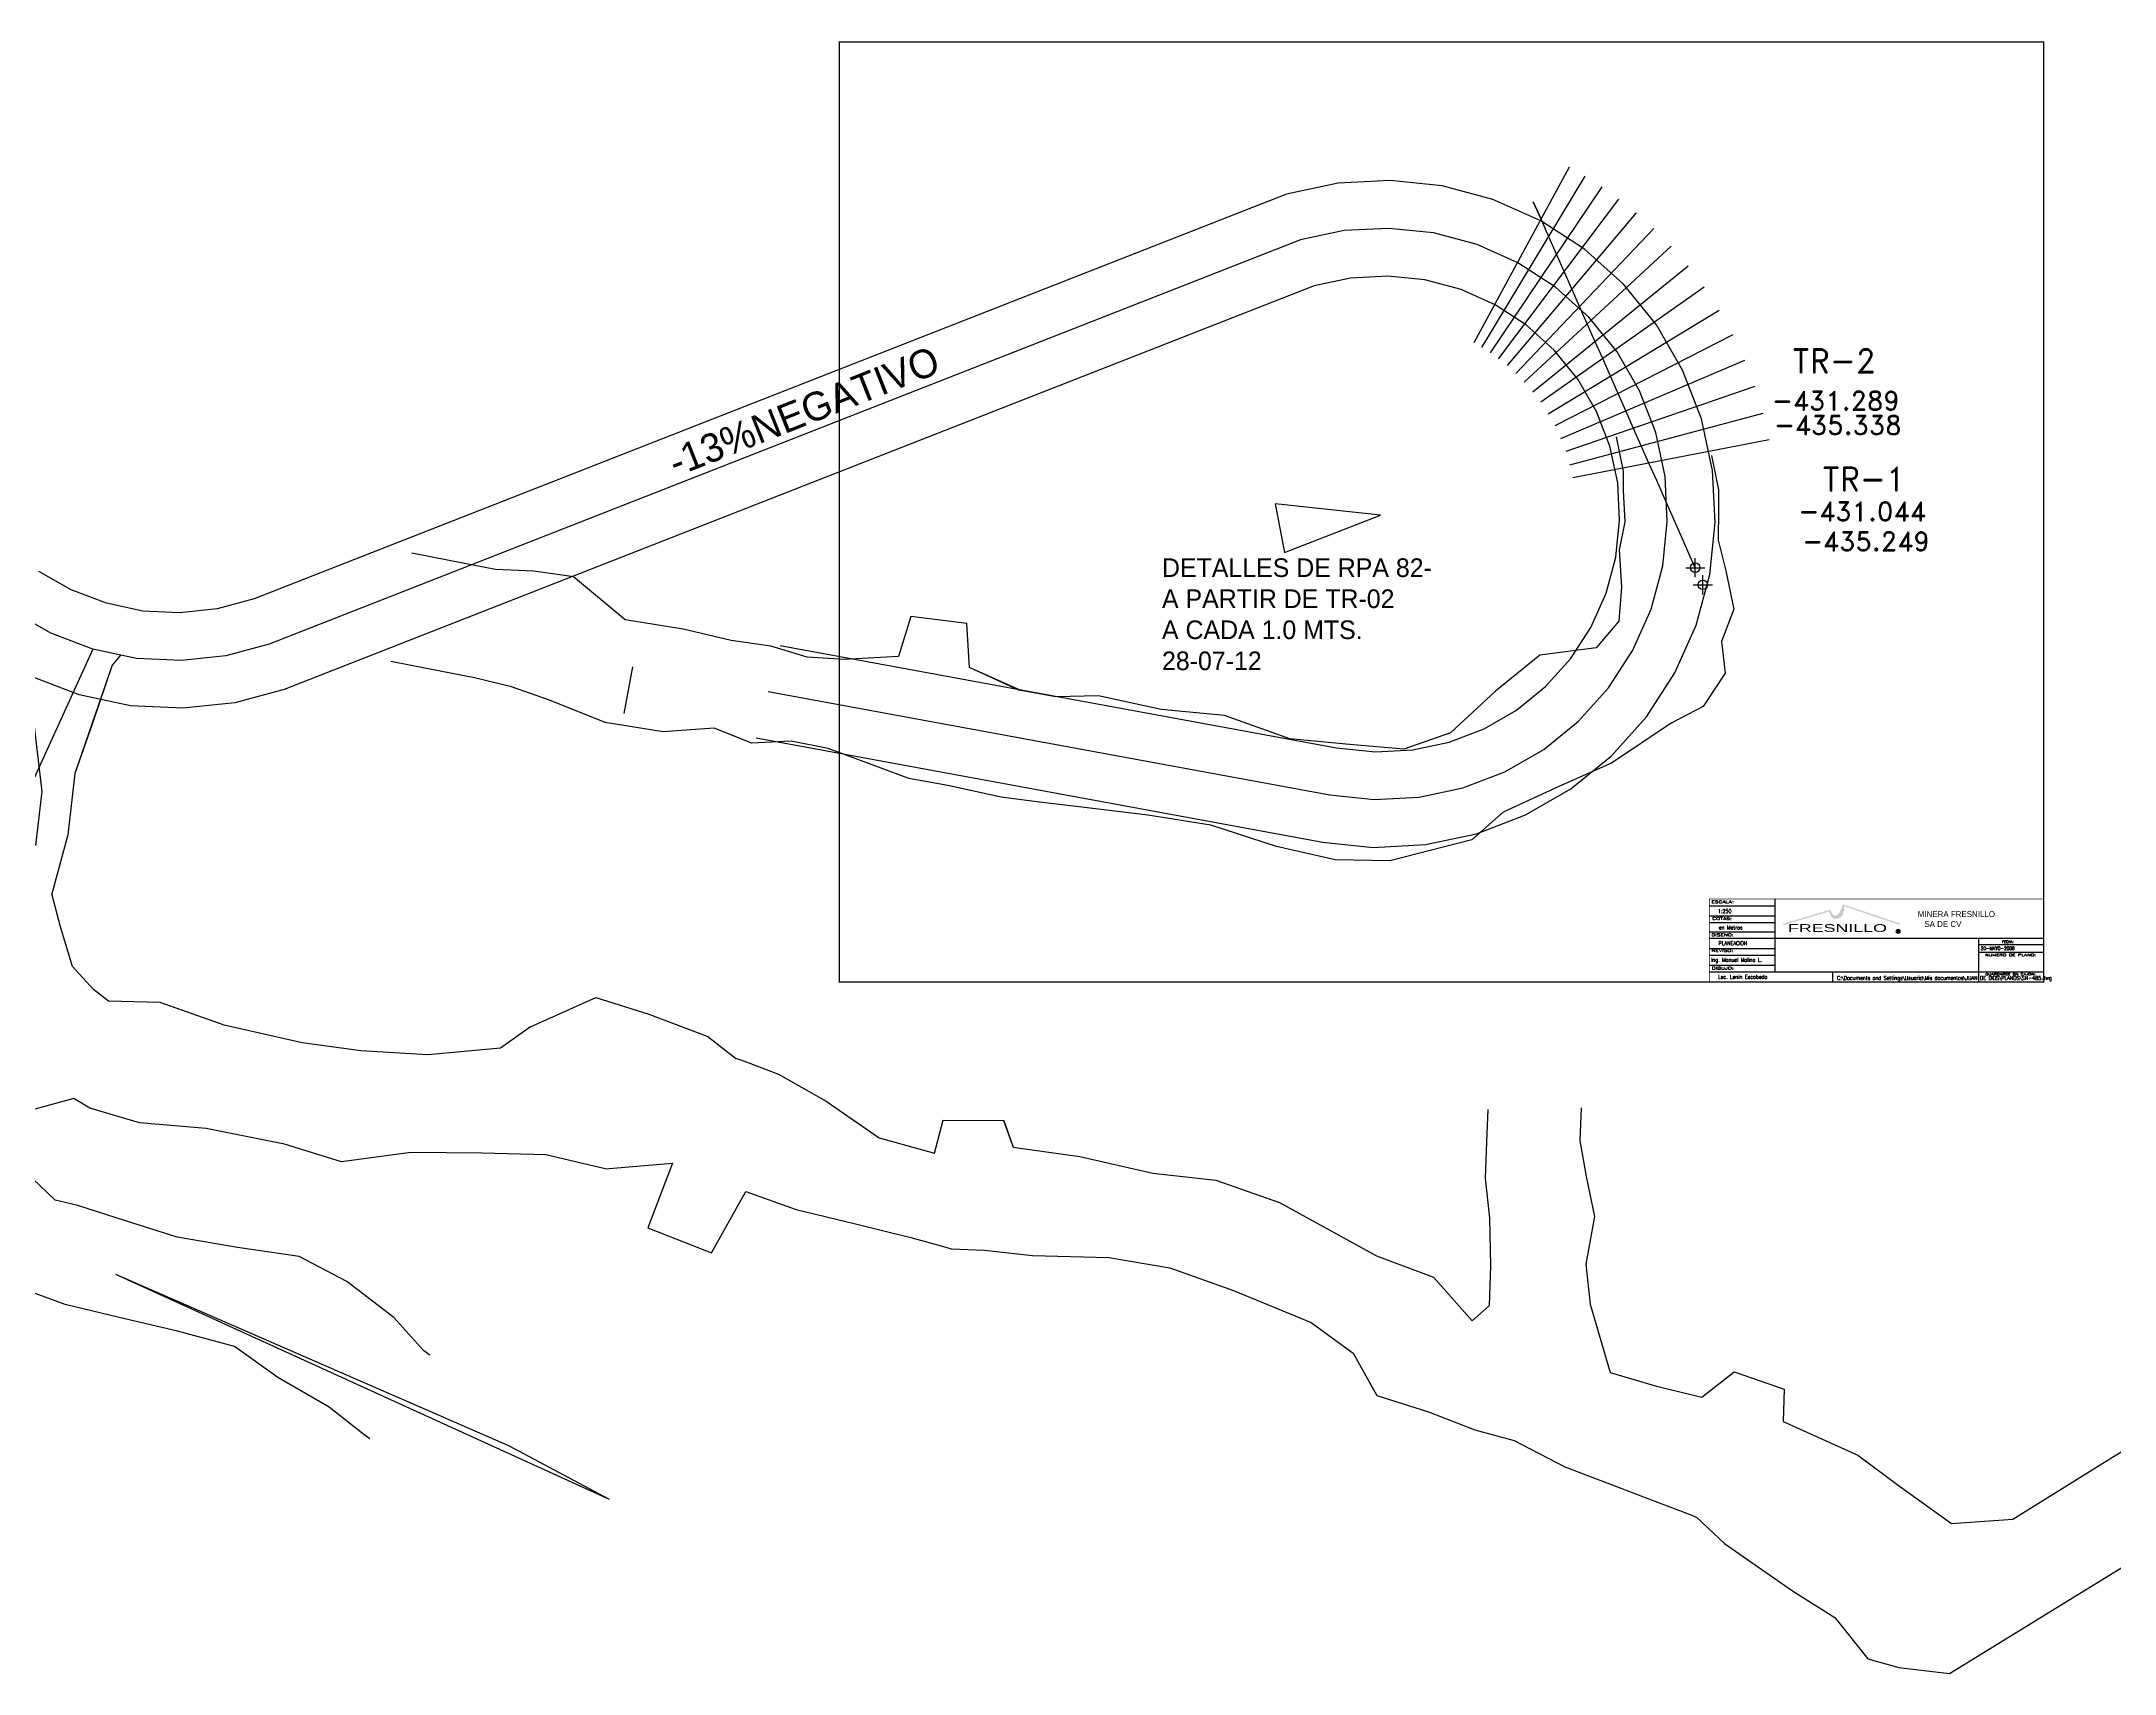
# Model space of a CAD drawing. Extents: x 3 to 13121, y 0 to 10397.
# Drawn here: x 10385.8 to 10494.7, y 9951.3 to 10037 of the extents above; entities that cross this region are included whole.
import ezdxf
from ezdxf.enums import TextEntityAlignment as Align

# ---------------------------------------------------------------- set-up
doc = ezdxf.new("R2010")
doc.units = 0
doc.header["$MEASUREMENT"] = 0
doc.header["$PDMODE"] = 34
doc.header["$PDSIZE"] = 0.5
for name, color, linetype in [('abajo', 7, 'Continuous'), ('arriba', 7, 'Continuous'), ('F-485-7495-EW-SCR', 4, 'Continuous'), ('Layer 1', 7, 'Continuous'), ('MARGEN', 7, 'Continuous'), ('MTEXT', 7, 'Continuous'), ('PE', 1, 'Continuous'), ('R-420-8477-SE-PROY', 7, 'Continuous'), ('R-420-8477-SE-SCR', 170, 'Continuous'), ('TXT_M', 7, 'Continuous')]:
    doc.layers.add(name, color=color, linetype=linetype)
doc.styles.add('CBF', font='')
doc.styles.add('ROMAND', font='romand', dxfattribs={"width": 0.7})
doc.styles.add('ROMANS', font='romans.shx', dxfattribs={"width": 1.65})
doc.styles.get('CBF').set_extended_font_data('Institucional')

# ---------------------------------------------------------------- blocks, each defined once
blk = doc.blocks.new('mar1a')
at = {"layer": 'PE', "linetype": 'Continuous', "lineweight": 0}
h = blk.add_hatch(color=1, dxfattribs=at)
edge = h.paths.add_edge_path()
edge.add_spline(control_points=[(0.7947, 0.0605), (0.7947, 0.0605), (0.8305, 0.0744), (0.8305, 0.0744), (0.8305, 0.0744), (0.8312, 0.0747), (0.8317, 0.0745), (0.8319, 0.0736), (0.8319, 0.0736), (0.8324, 0.0724), (0.8329, 0.0713), (0.8334, 0.0701), (0.8334, 0.0701), (0.8347, 0.0677), (0.8372, 0.0686), (0.8385, 0.0716), (0.8385, 0.0716), (0.8388, 0.0722), (0.8394, 0.0725), (0.8401, 0.0725), (0.8401, 0.0725), (0.8393, 0.0726), (0.8389, 0.0732), (0.8396, 0.0744), (0.8396, 0.0744), (0.8412, 0.0761), (0.8404, 0.0779), (0.8413, 0.0797), (0.8413, 0.0797), (0.8413, 0.0797), (0.8413, 0.0797), (0.8413, 0.0797), (0.8413, 0.0797), (0.8414, 0.0801), (0.8418, 0.0803), (0.8422, 0.0801), (0.8422, 0.0801), (0.8422, 0.0801), (0.8865, 0.0606), (0.8865, 0.0606), (0.8865, 0.0606), (0.8869, 0.0604), (0.8871, 0.06), (0.8869, 0.0597), (0.8869, 0.0597), (0.8869, 0.0597), (0.8869, 0.0597), (0.8869, 0.0597), (0.8869, 0.0597), (0.8868, 0.0593), (0.8863, 0.0592), (0.886, 0.0593), (0.886, 0.0593), (0.886, 0.0593), (0.8426, 0.0784), (0.8426, 0.0784), (0.8426, 0.0784), (0.8426, 0.0784), (0.8424, 0.0785), (0.8424, 0.0785), (0.8424, 0.0785), (0.842, 0.0768), (0.8435, 0.0754), (0.8423, 0.0735), (0.8423, 0.0735), (0.842, 0.0729), (0.8411, 0.0725), (0.8403, 0.0725), (0.8403, 0.0725), (0.8414, 0.0723), (0.8424, 0.0714), (0.8418, 0.0701), (0.8418, 0.0701), (0.8392, 0.0643), (0.8332, 0.0637), (0.832, 0.0686), (0.832, 0.0686), (0.8316, 0.0699), (0.831, 0.0715), (0.8305, 0.0729), (0.8305, 0.0729), (0.8305, 0.0729), (0.7953, 0.0592), (0.7953, 0.0592), (0.7953, 0.0592), (0.7949, 0.0591), (0.7945, 0.0592), (0.7943, 0.0596), (0.7943, 0.0596), (0.7943, 0.0596), (0.7943, 0.0596), (0.7943, 0.0596), (0.7943, 0.0596), (0.7942, 0.06), (0.7944, 0.0604), (0.7947, 0.0605)], knot_values=[0, 0, 0, 0, 0.041667, 0.041667, 0.041667, 0.041667, 0.083333, 0.083333, 0.083333, 0.083333, 0.125, 0.125, 0.125, 0.125, 0.166667, 0.166667, 0.166667, 0.166667, 0.208333, 0.208333, 0.208333, 0.208333, 0.25, 0.25, 0.25, 0.25, 0.291667, 0.291667, 0.291667, 0.291667, 0.333333, 0.333333, 0.333333, 0.333333, 0.375, 0.375, 0.375, 0.375, 0.416667, 0.416667, 0.416667, 0.416667, 0.458333, 0.458333, 0.458333, 0.458333, 0.5, 0.5, 0.5, 0.5, 0.541667, 0.541667, 0.541667, 0.541667, 0.583333, 0.583333, 0.583333, 0.583333, 0.625, 0.625, 0.625, 0.625, 0.666667, 0.666667, 0.666667, 0.666667, 0.708333, 0.708333, 0.708333, 0.708333, 0.75, 0.75, 0.75, 0.75, 0.791667, 0.791667, 0.791667, 0.791667, 0.833333, 0.833333, 0.833333, 0.833333, 0.875, 0.875, 0.875, 0.875, 0.916667, 0.916667, 0.916667, 0.916667, 0.958333, 0.958333, 0.958333, 0.958333, 1, 1, 1, 1], degree=3, periodic=0)
at = {"layer": 'Layer 1'}
for points, knots in [([(0.8852, 0.0542), (0.8862, 0.0542), (0.887, 0.0534), (0.887, 0.0524), (0.887, 0.0524), (0.887, 0.0514), (0.8862, 0.0506), (0.8852, 0.0506), (0.8852, 0.0506), (0.8842, 0.0506), (0.8834, 0.0514), (0.8834, 0.0524), (0.8834, 0.0524), (0.8834, 0.0534), (0.8842, 0.0542), (0.8852, 0.0542)], [0, 0, 0, 0, 0.25, 0.25, 0.25, 0.25, 0.5, 0.5, 0.5, 0.5, 0.75, 0.75, 0.75, 0.75, 1, 1, 1, 1]), ([(0.8852, 0.0539), (0.886, 0.0539), (0.8867, 0.0532), (0.8867, 0.0524), (0.8867, 0.0524), (0.8867, 0.0516), (0.886, 0.0509), (0.8852, 0.0509), (0.8852, 0.0509), (0.8844, 0.0509), (0.8837, 0.0516), (0.8837, 0.0524), (0.8837, 0.0524), (0.8837, 0.0532), (0.8844, 0.0539), (0.8852, 0.0539)], [0, 0, 0, 0, 0.25, 0.25, 0.25, 0.25, 0.5, 0.5, 0.5, 0.5, 0.75, 0.75, 0.75, 0.75, 1, 1, 1, 1]), ([(0.8857, 0.0524), (0.8858, 0.0524), (0.8859, 0.0525), (0.886, 0.0525), (0.886, 0.0525), (0.8861, 0.0526), (0.8861, 0.0528), (0.8861, 0.0529), (0.8861, 0.0529), (0.8861, 0.053), (0.8861, 0.0531), (0.886, 0.0532), (0.886, 0.0532), (0.886, 0.0533), (0.8859, 0.0534), (0.8858, 0.0534), (0.8858, 0.0534), (0.8857, 0.0534), (0.8856, 0.0534), (0.8854, 0.0534), (0.8854, 0.0534), (0.8854, 0.0534), (0.8845, 0.0534), (0.8845, 0.0534), (0.8845, 0.0534), (0.8845, 0.0534), (0.8845, 0.0514), (0.8845, 0.0514), (0.8845, 0.0514), (0.8845, 0.0514), (0.8848, 0.0514), (0.8848, 0.0514), (0.8848, 0.0514), (0.8848, 0.0514), (0.8848, 0.0523), (0.8848, 0.0523), (0.8848, 0.0523), (0.8848, 0.0523), (0.8854, 0.0523), (0.8854, 0.0523), (0.8854, 0.0523), (0.8854, 0.0523), (0.8859, 0.0514), (0.8859, 0.0514), (0.8859, 0.0514), (0.8859, 0.0514), (0.8863, 0.0514), (0.8863, 0.0514), (0.8863, 0.0514), (0.8863, 0.0514), (0.8857, 0.0524), (0.8857, 0.0524)], [0, 0, 0, 0, 0.076923, 0.076923, 0.076923, 0.076923, 0.153846, 0.153846, 0.153846, 0.153846, 0.230769, 0.230769, 0.230769, 0.230769, 0.307692, 0.307692, 0.307692, 0.307692, 0.384615, 0.384615, 0.384615, 0.384615, 0.461538, 0.461538, 0.461538, 0.461538, 0.538462, 0.538462, 0.538462, 0.538462, 0.615385, 0.615385, 0.615385, 0.615385, 0.692308, 0.692308, 0.692308, 0.692308, 0.769231, 0.769231, 0.769231, 0.769231, 0.846154, 0.846154, 0.846154, 0.846154, 0.923077, 0.923077, 0.923077, 0.923077, 1, 1, 1, 1]), ([(0.8848, 0.0526), (0.8848, 0.0526), (0.8853, 0.0526), (0.8853, 0.0526), (0.8853, 0.0526), (0.8855, 0.0526), (0.8856, 0.0526), (0.8856, 0.0526), (0.8856, 0.0526), (0.8857, 0.0526), (0.8858, 0.0527), (0.8858, 0.0527), (0.8858, 0.0527), (0.8858, 0.0528), (0.8858, 0.0528), (0.8858, 0.0529), (0.8858, 0.0529), (0.8858, 0.053), (0.8858, 0.0531), (0.8857, 0.0531), (0.8857, 0.0531), (0.8857, 0.0532), (0.8856, 0.0532), (0.8854, 0.0532), (0.8854, 0.0532), (0.8854, 0.0532), (0.8848, 0.0532), (0.8848, 0.0532), (0.8848, 0.0532), (0.8848, 0.0532), (0.8848, 0.0526), (0.8848, 0.0526)], [0, 0, 0, 0, 0.125, 0.125, 0.125, 0.125, 0.25, 0.25, 0.25, 0.25, 0.375, 0.375, 0.375, 0.375, 0.5, 0.5, 0.5, 0.5, 0.625, 0.625, 0.625, 0.625, 0.75, 0.75, 0.75, 0.75, 0.875, 0.875, 0.875, 0.875, 1, 1, 1, 1])]:
    blk.add_open_spline(points, degree=3, knots=knots, dxfattribs=at)
at = {"layer": 'MARGEN', "const_width": 0.001}
blk.add_lwpolyline([(0.0493, 0.9722), (1, 0.9722), (1, 0), (0.0493, 0)], close=True, dxfattribs=at)
at = {"layer": 'MARGEN'}
for points in [[(0.7362, 0.0789), (0.7877, 0.0789)], [(0.7362, 0.0685), (0.7877, 0.0685)], [(0.7362, 0.0615), (0.7877, 0.0615)], [(0.7362, 0.0518), (0.7877, 0.0518)], [(0.7362, 0.0452), (0.7877, 0.0452)], [(0.7362, 0.0348), (0.7877, 0.0348)], [(0.9485, 0.0389), (0.9994, 0.0389)], [(0.7362, 0.0278), (0.7877, 0.0278)], [(0.7362, 0.0174), (0.7877, 0.0174)], [(0.9485, 0.031), (0.9994, 0.031)], [(0.7362, 0.0104), (0.9485, 0.0104)], [(0.9485, 0.0104), (0.9994, 0.0104)]]:
    blk.add_lwpolyline(points, dxfattribs=at)
at = {"layer": 'TXT_M'}
for points, const_width in [([(1, 0.0859), (0.7362, 0.0859), (0.7362, 0)], 0.0005), ([(1, 0.0452), (0.7877, 0.0452)], 0.001)]:
    blk.add_lwpolyline(points, dxfattribs=dict(at, const_width=const_width))
for points in [[(0.7877, 0.0859), (0.7877, 0.0104)], [(0.9485, 0.0452), (0.9485, 0)], [(0.8333, 0.0104), (0.8333, 0)]]:
    blk.add_lwpolyline(points, dxfattribs=at)
at = {"layer": 'MARGEN', "style": 'ROMAND', "width": 0.7, "flags": 4}
for tag, height, p in [('TITULO', 0.0065, (0.8674, 0.0328)), ('TITULO', 0.0065, (0.8674, 0.0239)), ('TITULO', 0.0065, (0.8674, 0.015)), ('NUMERO', 0.0112, (0.9743, 0.0127)), ('CAJON', 0.00446, (0.9752, 0.0016))]:
    blk.add_attdef(tag, text='', height=height, dxfattribs=at).set_placement(p, align=Align.CENTER)
at = {"layer": 'MTEXT', "style": 'ROMAND', "width": 0.7, "flags": 4}
for tag, p, height in [('ESCALA', (0.7428, 0.0712), 0.004), ('DISENO', (0.7434, 0.0381), 0.004), ('FECHA', (0.9504, 0.0331), 0.0035), ('REVISO', (0.7375, 0.021), 0.004), ('ARCHIVO', (0.8369, 0.0022), 0.004)]:
    blk.add_attdef(tag, p, '', height=height, dxfattribs=at)
at = {"layer": 'MTEXT', "style": 'ROMAND', "width": 0.7}
for tag, p in [('COTAS', (0.7436, 0.0544)), ('NOMBRE', (0.7431, 0.0033))]:
    blk.add_attdef(tag, p, '', height=0.004, dxfattribs=at)
at = {"layer": 'TXT_M'}
for s, height, style, width, p in [('ESCALA:', 0.0028, 'ROMANS', 1.2, (0.7377, 0.0814)), ('COTAS:', 0.0028, 'ROMANS', 1.2, (0.7384, 0.0642)), ('DISENO:', 0.0028, 'ROMANS', 1.2, (0.7377, 0.0474)), ('FRESNILLO ', 0.00805, 'CBF', 1.305595, (0.7982, 0.0518)), ('REVISO:', 0.0028, 'ROMANS', 1.2, (0.7379, 0.0312)), ('DIBUJO:', 0.0028, 'ROMANS', 1.2, (0.7381, 0.0129))]:
    blk.add_text(s, height=height, dxfattribs=dict(at, style=style, width=width)).set_placement(p)
for s, height, style, width, p in [('FECHA:', 0.0028, 'ROMAND', 0.7, (0.9718, 0.0403)), ('NUMERO DE PLANO:', 0.0025, 'ROMANS', 1.2, (0.9738, 0.0268)), ('GUARDARSE EN CAJON:', 0.002125, 'ROMANS', 1.2, (0.9739, 0.0071))]:
    blk.add_text(s, height=height, dxfattribs=dict(at, style=style, width=width)).set_placement(p, align=Align.CENTER)
at = {"layer": 'TXT_M', "insert": (0.9006, 0.0733), "char_height": 0.00615, "width": 0.121713, "attachment_point": 1, "style": 'CBF'}
blk.add_mtext('MINERA FRESNILLO\\P   SA DE CV', dxfattribs=at)
blk = doc.blocks.new('F2')
blk.add_point((0, 0))
at = {"style": 'ROMAND'}
for tag, height, p in [('NOMBRE', 1.25, (0.2, 6.62)), ('CIELO', 1, (0.14, 4.62)), ('PISO', 1, (0.14, 3.25))]:
    blk.add_attdef(tag, text='', height=height, dxfattribs=at).set_placement(p, align=Align.CENTER)
at = {"style": 'ROMANS', "flags": 1}
for tag, p in [('MINA', (-0.07, -3.26)), ('LOCALIZACION', (-0.07, -4.93)), ('ESTRUCTURA', (-0.07, -6.62)), ('NIVEL', (-0.07, -8.29)), ('OBRA', (-0.07, -10.12)), ('FECHA', (-0.07, -11.79)), ('ATRAS', (-0.07, -13.48)), ('TOPOGRAFO', (2.67, -15.3))]:
    blk.add_attdef(tag, text='', height=1.25, dxfattribs=at).set_placement(p, align=Align.CENTER)

msp = doc.modelspace()

# ---------------------------------------------------------------- linework, layer by layer
at = {"color": 5, "linetype": 'Continuous'}
for points, elevation in [([(10466.0428, 10030.38142), (10461.0364, 10021.15427)], -431.2894), ([(10461.45038, 10020.91707), (10466.87926, 10029.90214)], -431.2894), ([(10467.74812, 10029.34729), (10461.88038, 10020.64247)], -431.2894), ([(10462.32334, 10020.32653), (10468.64313, 10028.70892)], -431.2894), ([(10469.55569, 10027.9798), (10462.77498, 10019.96568)], -431.2894), ([(10472.65312, 10009.35534), (10471.43875, 10012.09857), (10471.03395, 10013.01298), (10470.62916, 10013.92739), (10470.22437, 10014.8418), (10469.81958, 10015.75621), (10469.41479, 10016.67062), (10469.01, 10017.58503), (10468.60521, 10018.49944), (10468.20042, 10019.41384), (10467.79563, 10020.32825), (10467.39083, 10021.24266), (10466.98604, 10022.15707), (10466.58125, 10023.07148), (10466.17646, 10023.98589), (10465.77167, 10024.9003), (10465.36688, 10025.81471), (10464.96209, 10026.72912), (10464.5573, 10027.64353), (10464.15251, 10028.55794), (10464.5573, 10027.64353), (10464.15251, 10028.55794), (10464.5573, 10027.64353), (10464.15251, 10028.55794), (10464.5573, 10027.64353), (10464.15251, 10028.55794), (10464.5573, 10027.64353), (10464.15251, 10028.55794), (10464.5573, 10027.64353), (10464.15251, 10028.55794), (10464.5573, 10027.64353), (10464.15251, 10028.55794), (10464.5573, 10027.64353)], -431.2894), ([(10463.22978, 10019.55707), (10470.47466, 10027.15418)], -431.2894), ([(10471.38639, 10026.22861), (10463.68101, 10019.09899)], -431.2894), ([(10464.12085, 10018.59134), (10472.27511, 10025.20286)], -431.2894), ([(10473.12368, 10024.08069), (10464.54081, 10018.03596)], -431.2894), ([(10464.93225, 10017.43694), (10473.9146, 10022.87033)], -431.2894), ([(10474.63139, 10021.58463), (10465.287, 10016.80063)], -431.2894), ([(10465.59812, 10016.13541), (10475.26003, 10020.2405)], -431.2894), ([(10475.79013, 10018.85794), (10465.86047, 10015.45116)], -431.2894), ([(10466.07116, 10014.75858), (10476.21584, 10017.45854)], -431.2894), ([(10476.53605, 10016.06386), (10466.22964, 10014.06834)], -431.2894), ([(10416.86401, 10004.16018), (10416.41174, 10001.70143)], -428.06744), ([(10389.72601, 9972.26483), (10410.3533, 9963.27791)], -421.14707)]:
    msp.add_lwpolyline(points, dxfattribs=dict(at, elevation=elevation))
at = {"color": 2, "linetype": 'Continuous'}
msp.add_lwpolyline([(10456.13087, 10012.11302), (10450.60423, 10012.71396), (10451.08569, 10010.14973)], close=True, dxfattribs=at)
at = {"color": 2, "linetype": 'Continuous', "elevation": -421.14707}
for points in [[(10389.72601, 9972.26483), (10415.64994, 9960.45912)], [(10410.3533, 9963.27791), (10415.64994, 9960.45912)]]:
    msp.add_lwpolyline(points, dxfattribs=at)
at = {"layer": 'abajo', "color": 5, "linetype": 'Continuous'}
msp.add_polyline3d([(10440.5963, 9996.77539, -431.29842), (10438.09354, 9997.07178, -430.85809), (10436.22734, 9997.30914, -430.47356), (10436.13006, 9997.32681, -430.45858), (10433.42408, 9997.92, -430.13928), (10431.67304, 9998.23809, -429.66973), (10431.3812, 9998.29111, -429.6248), (10429.78105, 9998.88669, -429.37023)], dxfattribs=at)
at = {"layer": 'arriba', "color": 5, "linetype": 'Continuous'}
msp.add_polyline3d([(10440.5963, 9996.77539, -426.29842), (10438.09354, 9997.07178, -426.15809), (10436.22734, 9997.30914, -426.07356), (10436.22734, 9997.30914, -426.07356), (10433.42408, 9997.92, -425.53928), (10431.67304, 9998.23809, -425.36973), (10431.3812, 9998.29111, -425.3248), (10429.78105, 9998.88669, -425.17023)], dxfattribs=at)
at = {"layer": 'F-485-7495-EW-SCR', "color": 4, "linetype": 'Continuous'}
for points, elevation in [([(10389.9949, 10004.77004), (10389.56129, 10004.231), (10388.52484, 10001.19693), (10387.59382, 9998.5487), (10387.23261, 9995.33011), (10386.38909, 9992.24331), (10386.38909, 9992.24331)], -425.44911), ([(10389.9949, 10004.77004), (10389.56129, 10004.231), (10387.59382, 9998.5487), (10387.23261, 9995.33011), (10386.38909, 9992.24331), (10386.38909, 9992.24331)], -421.64911), ([(10489.32515, 9959.41463), (10497.79752, 9964.67686)], -419.61928), ([(10489.32515, 9959.41463), (10497.79752, 9964.67686)], -424.11928), ([(10486.00624, 9951.30752), (10500.67314, 9960.34433)], -424.11928), ([(10486.00635, 9951.30749), (10500.67314, 9960.34433)], -419.61928)]:
    msp.add_lwpolyline(points, dxfattribs=dict(at, elevation=elevation))
for points in [[(10388.56806, 9987.21916, -421.36874), (10388.56806, 9987.21916, -421.36874), (10388.56806, 9987.21916, -421.36874), (10387.4829, 9988.41599, -421.27362), (10386.83611, 9990.51162, -421.1785), (10386.38909, 9992.24331, -421.64911), (10386.38909, 9992.24331, -421.64911)], [(10388.56806, 9987.21916, -425.26874), (10388.56806, 9987.21916, -425.26874), (10388.56806, 9987.21916, -425.26874), (10387.4829, 9988.41599, -425.27362), (10386.83611, 9990.51162, -425.2785), (10386.38909, 9992.24331, -425.44911), (10386.38909, 9992.24331, -425.44911)], [(10411.51445, 9985.2507, -419.8401), (10411.51445, 9985.2507, -419.8401), (10409.93821, 9984.13283, -420.55863), (10406.12162, 9983.7813, -420.75167), (10402.60483, 9983.98665, -420.54509), (10399.53351, 9984.41906, -420.93926), (10395.42983, 9985.33544, -420.63136), (10392.08432, 9986.52601, -421.42477), (10389.35571, 9986.59435, -421.01969), (10388.56806, 9987.21916, -421.36874)], [(10411.51445, 9985.2507, -424.9401), (10411.51445, 9985.2507, -424.9401), (10409.93821, 9984.13283, -424.75863), (10406.12162, 9983.7813, -424.55167), (10402.60483, 9983.98665, -424.74509), (10399.53351, 9984.41906, -424.73926), (10395.42983, 9985.33544, -425.13136), (10392.08432, 9986.52601, -425.22477), (10389.35571, 9986.59435, -425.31969), (10388.56806, 9987.21916, -425.26874)], [(10411.51445, 9985.2507, -419.8401), (10414.95129, 9986.78629, -419.84741), (10417.71855, 9985.91322, -420.05472), (10420.81762, 9984.74033, -420.26304), (10422.26802, 9983.61058, -420.16733), (10422.55706, 9983.53023, -420.16808), (10424.52676, 9982.77508, -420.57338), (10427.03696, 9981.35072, -420.88044), (10429.82542, 9979.43383, -420.9885), (10432.7158, 9978.63032, -420.89607), (10433.17703, 9980.35297, -420.30086), (10436.35159, 9980.33987, -420.30161), (10436.84827, 9978.93461, -420.6059), (10436.84827, 9978.93461, -420.6059)], [(10411.51445, 9985.2507, -424.9401), (10414.95129, 9986.78629, -424.84741), (10417.71855, 9985.91322, -424.85472), (10420.81762, 9984.74033, -424.96304), (10422.26802, 9983.61058, -424.96733), (10422.55706, 9983.53023, -424.96808), (10424.52676, 9982.77508, -424.97338), (10427.03696, 9981.35072, -425.08044), (10429.82542, 9979.43383, -425.1885), (10432.7158, 9978.63032, -425.19607), (10433.17671, 9980.353, -425.00086), (10436.35233, 9980.34026, -425.00161), (10436.84827, 9978.93461, -425.0059), (10436.84827, 9978.93461, -425.0059)], [(10388.37947, 9980.97857, -425.31969), (10387.55125, 9981.48453, -425.26353), (10385.49947, 9980.9276, -425.26874), (10384.63349, 9982.57383, -425.27362), (10383.32914, 9983.32126, -425.2785), (10383.06395, 9983.48339, -425.29424)], [(10388.37947, 9980.97857, -421.01969), (10387.55125, 9981.48453, -421.36353), (10385.49947, 9980.9276, -421.36874), (10384.63349, 9982.57383, -421.27362), (10383.32914, 9983.32126, -421.1785), (10383.06395, 9983.48339, -420.98795)], [(10415.43443, 9977.79789, -421.07086), (10412.31597, 9978.543, -420.86484), (10408.9791, 9978.61557, -420.55863), (10405.23102, 9978.65813, -420.75167), (10401.59434, 9978.17383, -420.54509), (10398.60866, 9979.09885, -420.93926), (10394.48785, 9979.9167, -420.63136), (10390.98819, 9980.22058, -421.42477), (10388.37947, 9980.97857, -421.01969), (10388.37947, 9980.97857, -421.01969)], [(10415.43443, 9977.79789, -425.17086), (10412.31597, 9978.543, -424.86484), (10408.9791, 9978.61557, -424.75863), (10405.23102, 9978.65813, -424.55167), (10401.59434, 9978.17383, -424.74509), (10398.60866, 9979.09885, -424.73926), (10394.48785, 9979.9167, -425.13136), (10390.98819, 9980.22058, -425.22477), (10388.37947, 9980.97857, -425.31969), (10388.37947, 9980.97857, -425.31969)], [(10461.76374, 9980.9114, -422.94393), (10461.69273, 9979.20994, -422.74678), (10461.62513, 9977.30852, -422.94997), (10461.8609, 9975.21223, -423.15349), (10461.90351, 9972.7126, -423.35768), (10461.83932, 9970.6112, -423.2612)], [(10461.76374, 9980.9114, -426.84393), (10461.69273, 9979.20994, -426.84678), (10461.62513, 9977.30852, -427.54997), (10461.8609, 9975.21223, -427.55349), (10461.90351, 9972.7126, -427.65768), (10461.83932, 9970.6112, -427.6612)], [(10466.66303, 9980.99492, -422.94393), (10466.59202, 9979.29346, -422.74678), (10466.92436, 9977.39886, -422.94997), (10467.3601, 9975.30598, -423.15349), (10466.90278, 9972.79783, -423.35768), (10467.13855, 9970.70154, -423.2612), (10468.18865, 9967.11798, -420.1928)], [(10466.66303, 9980.99492, -426.84393), (10466.59202, 9979.29346, -426.84678), (10466.92436, 9977.39886, -427.54997), (10467.3601, 9975.30598, -427.55349), (10466.90278, 9972.79783, -427.65768), (10467.13855, 9970.70154, -427.6612), (10468.18865, 9967.11798, -424.4928)], [(10386.56284, 9976.16331, -421.0802), (10385.39813, 9977.27733, -420.94949), (10384.25149, 9977.95894, -421.12473), (10383.43479, 9979.70875, -421.19045), (10382.47375, 9980.5405, -421.0154)], [(10386.56284, 9976.16331, -425.1802), (10385.39813, 9977.27733, -425.24949), (10384.25149, 9977.95894, -425.22473), (10383.43479, 9979.70875, -425.19045), (10382.47375, 9980.5405, -425.2154)], [(10436.84827, 9978.93461, -420.6059), (10436.84827, 9978.93461, -420.6059), (10440.35758, 9978.45534, -423.02736), (10444.18829, 9977.58056, -423.04688), (10447.49139, 9977.20739, -422.86282), (10450.82456, 9976.02856, -423.1808), (10455.92446, 9973.22549, -420.6589), (10455.92446, 9973.22549, -420.6589)], [(10436.84827, 9978.93461, -425.0059), (10436.84827, 9978.93461, -425.0059), (10440.35758, 9978.45534, -427.32736), (10444.18829, 9977.58056, -427.34688), (10447.49139, 9977.20739, -427.36282), (10450.82456, 9976.02856, -427.2808), (10455.92446, 9973.22549, -424.0589), (10455.92446, 9973.22549, -424.0589)], [(10415.43443, 9977.79789, -421.07086), (10418.96955, 9978.09242, -420.26304), (10417.67402, 9974.6999, -420.16733), (10421.00882, 9973.39804, -420.16808), (10422.8126, 9976.60891, -420.57338), (10425.45673, 9975.66628, -420.88044), (10428.56659, 9974.90555, -420.9885), (10431.48376, 9974.19839, -420.89607), (10433.31433, 9973.6895, -420.30086), (10433.60337, 9973.60915, -420.30161), (10435.34839, 9973.53921, -420.6059), (10437.86418, 9973.25501, -421.0122)], [(10415.43443, 9977.79789, -425.17086), (10418.96955, 9978.09242, -424.96304), (10417.67402, 9974.6999, -424.96733), (10421.00882, 9973.39804, -424.96808), (10422.8126, 9976.60891, -424.97338), (10425.45673, 9975.66628, -425.08044), (10428.56659, 9974.90555, -425.1885), (10431.48376, 9974.19839, -425.19607), (10433.31433, 9973.6895, -425.00086), (10433.60337, 9973.60915, -425.00161), (10435.34839, 9973.53921, -425.0059), (10437.86418, 9973.25501, -425.2122)], [(10406.23503, 9968.01177, -420.98241), (10405.91019, 9968.24518, -420.98428), (10404.33414, 9969.9933, -420.99502), (10401.87501, 9971.8834, -421.00949), (10399.36774, 9973.19239, -421.02256), (10396.1374, 9973.66641, -420.7361), (10392.96541, 9974.22165, -420.74964), (10390.2476, 9975.06624, -420.66225), (10387.75055, 9975.87534, -420.67392), (10386.56284, 9976.16331, -421.0802), (10386.56284, 9976.16331, -421.0802)], [(10406.23503, 9968.01177, -424.88241), (10405.91019, 9968.24518, -424.88428), (10404.33414, 9969.9933, -424.79502), (10401.87501, 9971.8834, -424.90949), (10399.36774, 9973.19239, -425.02256), (10396.1374, 9973.66641, -425.1361), (10392.96541, 9974.22165, -425.04964), (10390.2476, 9975.06624, -425.06225), (10387.75055, 9975.87534, -425.07392), (10386.56284, 9976.16331, -425.1802), (10386.56284, 9976.16331, -425.1802)], [(10437.86418, 9973.25501, -421.0122), (10437.86418, 9973.25501, -421.0122), (10437.86418, 9973.25501, -421.0122), (10441.87125, 9973.14984, -423.04688), (10445.08167, 9972.59944, -422.86282), (10448.41484, 9971.4206, -423.1808), (10452.49919, 9969.73609, -423.30341), (10454.70639, 9968.13045, -422.91729)], [(10437.86418, 9973.25501, -425.2122), (10437.86418, 9973.25501, -425.2122), (10437.86418, 9973.25501, -425.2122), (10441.87125, 9973.14984, -427.34688), (10445.08167, 9972.59944, -427.36282), (10448.41484, 9971.4206, -427.2808), (10452.49919, 9969.73609, -427.30341), (10454.70639, 9968.13045, -427.31729)], [(10455.92446, 9973.22549, -420.6589), (10458.92107, 9972.12016, -420.48998), (10460.94413, 9969.81824, -420.51754), (10461.83932, 9970.6112, -423.2612)], [(10455.92446, 9973.22549, -424.0589), (10458.92107, 9972.12016, -424.48998), (10460.94413, 9969.81824, -424.41754), (10461.83932, 9970.6112, -427.6612)], [(10403.08404, 9963.62643, -420.98241), (10402.7592, 9963.85983, -420.98428), (10400.94974, 9965.28312, -420.99502), (10398.2572, 9966.84837, -421.00949), (10395.98334, 9968.4822, -421.02256), (10392.98641, 9969.28107, -420.7361), (10389.93112, 9969.99873, -420.74964), (10387.0966, 9970.6809, -420.66225), (10384.65791, 9971.5712, -420.67392), (10383.31417, 9972.76682, -421.0802), (10383.31417, 9972.76682, -421.0802)], [(10403.08404, 9963.62643, -424.88241), (10402.7592, 9963.85983, -424.88428), (10400.94974, 9965.28312, -424.79502), (10398.2572, 9966.84837, -424.90949), (10395.98334, 9968.4822, -425.02256), (10392.98641, 9969.28107, -425.1361), (10389.93112, 9969.99873, -425.04964), (10387.0966, 9970.6809, -425.06225), (10384.65791, 9971.5712, -425.07392), (10383.31417, 9972.76682, -425.1802), (10383.31417, 9972.76682, -425.1802)], [(10454.70639, 9968.13045, -422.91729), (10455.93569, 9965.89942, -420.48998), (10458.65102, 9965.03999, -420.51754), (10461.08149, 9964.09543, -420.04296), (10463.14773, 9963.54751, -420.46348), (10465.809, 9962.15942, -420.1928), (10468.14931, 9961.25813, -420.61724), (10470.39948, 9960.4001, -420.74069), (10472.46934, 9959.6286, -420.56219), (10472.73979, 9959.4988, -420.56513), (10474.19307, 9958.13585, -419.5837), (10477.76671, 9955.6444, -419.22572), (10479.98084, 9954.24906, -419.45113), (10481.71543, 9952.08559, -419.07557)], [(10454.70639, 9968.13045, -427.31729), (10455.93569, 9965.89942, -424.48998), (10458.65102, 9965.03999, -424.41754), (10461.08149, 9964.09543, -424.54296), (10463.14773, 9963.54751, -424.46348), (10465.809, 9962.15942, -424.4928), (10468.14931, 9961.25813, -424.51724), (10470.39948, 9960.4001, -424.64069), (10472.46934, 9959.6286, -424.56219), (10472.73979, 9959.4988, -424.56513), (10474.19307, 9958.13585, -424.4837), (10477.76671, 9955.6444, -424.52572), (10479.98084, 9954.24906, -424.65113), (10481.71543, 9952.08559, -424.47557)], [(10468.18865, 9967.11798, -420.1928), (10470.61549, 9966.397, -420.61724), (10472.99545, 9965.80943, -420.74069), (10474.7005, 9967.14041, -420.56219), (10477.31994, 9966.22953, -420.56513), (10477.26497, 9964.53689, -419.5837), (10481.18474, 9962.76669, -419.22572), (10483.31235, 9961.19104, -419.45113), (10486.10962, 9959.17569, -419.93363)], [(10468.18865, 9967.11798, -424.4928), (10470.61549, 9966.397, -424.51724), (10472.99545, 9965.80943, -424.64069), (10474.7005, 9967.14041, -424.56219), (10477.31994, 9966.22953, -424.56513), (10477.26497, 9964.53689, -424.4837), (10481.18474, 9962.76669, -424.52572), (10483.31235, 9961.19104, -424.65113), (10486.10962, 9959.17569, -424.33363)], [(10486.10962, 9959.17569, -419.93363), (10489.32515, 9959.41463, -419.81473)], [(10486.10962, 9959.17569, -424.33363), (10489.32515, 9959.41463, -424.07673)], [(10481.71543, 9952.08559, -419.07557), (10483.33241, 9951.62243, -419.93363), (10486.00635, 9951.30749, -419.61928)], [(10481.71543, 9952.08559, -424.47557), (10483.34781, 9951.62243, -424.33363), (10486.00624, 9951.30752, -424.11928)]]:
    msp.add_polyline3d(points, dxfattribs=at)
at = {"layer": 'R-420-8477-SE-PROY', "color": 3, "linetype": 'Continuous'}
for points in [[(10423.3671, 10000.42207), (10453.11141, 9994.95091), (10455.74355, 9994.67532), (10458.48659, 9994.82006), (10461.17127, 9995.39201), (10463.73772, 9996.37776), (10466.11767, 9997.7509), (10468.25569, 9999.48001), (10470.09074, 10001.52545), (10471.58241, 10003.83288), (10472.70142, 10006.33899), (10473.41471, 10008.99337), (10473.69478, 10011.72405), (10473.5549, 10014.46336), (10472.98192, 10017.16452), (10471.99066, 10019.7185), (10470.62553, 10022.09871), (10468.88336, 10024.23842), (10466.84317, 10026.06876), (10464.54623, 10027.56119), (10462.03621, 10028.68195), (10459.37171, 10029.39482), (10456.64241, 10029.67475), (10453.90198, 10029.53481), (10451.20676, 10028.96061), (10397.01699, 10007.71828), (10395.07002, 10007.19508), (10393.11522, 10006.98624), (10391.16104, 10007.07771), (10389.25059, 10007.48472), (10387.41181, 10008.1868), (10385.70484, 10009.16102)], [(10424.6197, 10005.27554), (10453.82508, 9999.90352), (10455.87294, 9999.6891), (10457.8299, 9999.79237), (10459.74522, 10000.20041), (10461.57877, 10000.90466), (10463.27882, 10001.88553), (10464.8008, 10003.11642), (10466.10575, 10004.57098), (10467.17408, 10006.22355), (10467.97507, 10008.01744), (10468.48178, 10009.90306), (10468.68171, 10011.85238), (10468.58159, 10013.81306), (10468.17456, 10015.7319), (10467.46583, 10017.55793), (10466.49095, 10019.25771), (10465.25312, 10020.778), (10463.79331, 10022.08766), (10462.15026, 10023.15523), (10460.36028, 10023.95448), (10458.46477, 10024.46161), (10456.51408, 10024.66168), (10454.5545, 10024.56162), (10452.64973, 10024.15581), (10398.58301, 10002.96172), (10395.98998, 10002.26492), (10393.26478, 10001.97376), (10390.51896, 10002.10229), (10387.82941, 10002.67528), (10385.26819, 10003.6532)], [(10385.26189, 10002.64512), (10385.85699, 9997.60625), (10385.53048, 9994.77887)]]:
    msp.add_lwpolyline(points, dxfattribs=at)
at = {"layer": 'R-420-8477-SE-PROY', "color": 1, "linetype": 'Continuous'}
for points, elevation in [([(10423.9934, 10002.8488), (10453.46824, 9997.42721), (10455.80824, 9997.18221), (10458.15824, 9997.30621), (10460.45824, 9997.79621), (10462.65824, 9998.64121), (10464.69824, 9999.81821), (10466.52824, 10001.29821), (10468.09824, 10003.04821), (10469.37824, 10005.02821), (10470.33824, 10007.17821), (10470.94824, 10009.44821), (10471.18824, 10011.78821), (10471.06824, 10014.13821), (10470.57824, 10016.44821), (10469.72824, 10018.63821), (10468.55824, 10020.67821), (10467.06824, 10022.50821), (10465.31824, 10024.07821), (10463.34824, 10025.35821), (10461.19824, 10026.31821), (10458.91824, 10026.92821), (10456.57824, 10027.16821), (10454.22824, 10027.04821), (10451.92824, 10026.55821), (10397.8, 10005.34), (10395.53, 10004.73), (10393.19, 10004.48), (10390.84, 10004.59), (10388.54, 10005.08), (10386.34, 10005.92), (10384.29, 10007.09)], -428.06744), ([(10388.54, 10005.08), (10381.86719, 9990.46519)], -403.5838)]:
    msp.add_lwpolyline(points, dxfattribs=dict(at, elevation=elevation))
at = {"layer": 'R-420-8477-SE-SCR', "color": 5, "linetype": 'Continuous'}
for points in [[(10468.50912, 10016.2244, -435.79332), (10468.86827, 10014.4257, -435.66797), (10468.87177, 10013.40858, -435.79423), (10468.95586, 10011.76571, -435.57625), (10468.66676, 10010.29799, -435.56565), (10468.79114, 10008.34226, -435.52555), (10468.64045, 10006.54235, -435.29283), (10467.44904, 10005.15072, -435.17485)], [(10468.50912, 10016.2244, -431.79332), (10468.86827, 10014.4257, -431.66797), (10468.87177, 10013.40858, -431.39423), (10468.95586, 10011.76571, -431.57625), (10468.66676, 10010.29799, -431.26565), (10468.79114, 10008.34226, -431.02555), (10468.64045, 10006.54235, -430.89283), (10467.44904, 10005.15072, -430.77485)], [(10473.51297, 10015.23878, -431.79332), (10473.87213, 10013.44008, -431.66797), (10473.87562, 10012.42296, -431.39423), (10473.8616, 10010.79942, -431.57625), (10474.2593, 10009.19642, -431.26565), (10474.67803, 10007.18271, -431.02555), (10474.03676, 10005.47942, -430.89283), (10474.21896, 10003.81723, -430.77485)], [(10473.51297, 10015.23878, -435.79332), (10473.87213, 10013.44008, -435.66797), (10473.87562, 10012.42296, -435.79423), (10473.8616, 10010.79942, -435.57625), (10474.2593, 10009.19642, -435.56565), (10474.67803, 10007.18271, -435.52555), (10474.03676, 10005.47942, -435.29283), (10474.21896, 10003.81723, -435.17485)], [(10430.83556, 10004.69169, -425.17023), (10427.98971, 10004.53211, -424.9066), (10426.04625, 10004.66533, -424.73597), (10424.12811, 10005.24122, -424.36534), (10422.05503, 10005.54158, -424.38617), (10419.53098, 10006.13316, -424.06435), (10416.47978, 10006.6233, -423.59987), (10413.77143, 10008.88048, -423.0354), (10411.69834, 10009.18084, -422.75623), (10409.68497, 10009.26589, -421.4856), (10407.23969, 10009.74033, -421.27231), (10405.28346, 10010.11988, -421.10168)], [(10430.83556, 10004.69169, -429.37023), (10427.97624, 10004.53211, -428.8066), (10426.04625, 10004.66533, -428.63597), (10424.12811, 10005.24122, -428.46534), (10422.05503, 10005.54158, -428.48617), (10419.53098, 10006.13316, -428.16435), (10416.47978, 10006.6233, -427.89987), (10413.77143, 10008.88048, -427.6354), (10411.69834, 10009.18084, -427.25623), (10409.68497, 10009.26589, -426.9856), (10407.23969, 10009.74033, -426.77231), (10405.28346, 10010.11988, -426.60168)], [(10441.32535, 10002.63018, -426.29842), (10439.09443, 10002.5816, -426.15809), (10437.2461, 10002.91736, -426.07356), (10437.2461, 10002.91736, -426.07356), (10434.55008, 10004.11856, -425.53928), (10434.41136, 10006.42101, -425.36973), (10431.47148, 10006.8016, -425.3248), (10430.83556, 10004.69169, -425.17023)], [(10441.32535, 10002.63018, -431.29842), (10439.09443, 10002.5816, -430.85809), (10437.2461, 10002.91736, -430.47356), (10437.14882, 10002.93503, -430.45858), (10434.55008, 10004.11856, -430.13928), (10434.41127, 10006.42098, -429.66973), (10431.47151, 10006.80153, -429.6248), (10430.83556, 10004.69169, -429.37023)], [(10467.44904, 10005.15072, -430.77485), (10464.49028, 10004.76426, -430.84508), (10462.17729, 10002.86689, -430.37086), (10459.80972, 10000.69311, -429.87169), (10457.35924, 9999.82744, -429.51783)], [(10467.44904, 10005.15072, -435.17485), (10464.49028, 10004.76426, -434.44508), (10462.17729, 10002.86689, -434.27086), (10459.80972, 10000.69311, -433.87169), (10457.35924, 9999.82744, -433.61783)], [(10429.78105, 9998.88669, -425.17023), (10427.14536, 9999.86816, -424.9066), (10425.18913, 10000.24771, -424.73597), (10423.13767, 10000.13641, -424.36534), (10421.15982, 10000.92762, -424.38617), (10418.48339, 10000.73385, -424.06435), (10415.43219, 10001.22399, -423.59987), (10412.51432, 10002.40131, -423.0354), (10410.51743, 10003.09435, -422.75623), (10408.58025, 10003.57207, -421.4856), (10406.13496, 10004.04651, -421.27231), (10404.17873, 10004.42606, -421.10168)], [(10429.78105, 9998.88669, -429.37023), (10427.14536, 9999.86816, -428.8066), (10425.18913, 10000.24771, -428.63597), (10423.13767, 10000.13641, -428.46534), (10421.15982, 10000.92762, -428.48617), (10418.48339, 10000.73385, -428.16435), (10415.43219, 10001.22399, -427.89987), (10412.51432, 10002.40131, -427.6354), (10410.51743, 10003.09435, -427.25623), (10408.58025, 10003.57207, -426.9856), (10406.13496, 10004.04651, -426.77231), (10404.17873, 10004.42606, -426.60168)], [(10474.21896, 10003.81723, -430.77485), (10474.21896, 10003.81723, -430.77485), (10473.07493, 10002.06458, -431.5561), (10471.39417, 10001.18772, -431.61909), (10468.25405, 9999.10087, -430.84508), (10465.49826, 9997.86978, -430.37086), (10462.5772, 9996.52885, -429.87169), (10460.92529, 9995.07082, -429.99726)], [(10474.21896, 10003.81723, -435.17485), (10474.21896, 10003.81723, -435.17485), (10473.07493, 10002.06458, -435.0561), (10471.39417, 10001.18772, -434.81909), (10468.25405, 9999.10087, -434.44508), (10465.49826, 9997.86978, -434.27086), (10462.5772, 9996.52885, -433.87169), (10460.92529, 9995.07082, -433.59726)], [(10457.35924, 9999.82744, -429.51783), (10457.35924, 9999.82744, -429.51783), (10454.51143, 10000.08128, -429.2223), (10451.3703, 10000.37164, -428.4755), (10447.94928, 10001.60381, -427.16036), (10444.6126, 10001.91853, -426.77939), (10441.32535, 10002.63018, -426.29842)], [(10457.35924, 9999.82744, -433.61783), (10457.35924, 9999.82744, -433.61783), (10454.51143, 10000.08128, -433.6223), (10451.3703, 10000.37164, -433.0755), (10447.94928, 10001.60381, -432.66036), (10444.6126, 10001.91853, -431.87939), (10441.32535, 10002.63018, -431.29842)], [(10460.92529, 9995.07082, -429.99726), (10456.63019, 9993.97265, -429.51783), (10453.75767, 9994.02803, -429.2223), (10450.66597, 9994.71533, -428.4755), (10447.23259, 9995.84826, -427.16036), (10443.92063, 9996.36144, -426.77939), (10440.5963, 9996.77539, -426.29842)], [(10460.92529, 9995.07082, -433.59726), (10456.63019, 9993.97265, -433.61783), (10453.75767, 9994.02803, -433.6223), (10450.66597, 9994.71533, -433.0755), (10447.23259, 9995.84826, -432.66036), (10443.92063, 9996.36144, -431.87939), (10440.5963, 9996.77539, -431.29842)]]:
    msp.add_polyline3d(points, dxfattribs=at)

# ---------------------------------------------------------------- block references
at = {"color": 0, "linetype": 'Continuous', "xscale": 66.5, "yscale": 50.75, "zscale": 66.5}
msp.add_blockref('mar1a', (10424.4418, 9987.60617), dxfattribs=at).add_auto_attribs({'ARCHIVO': 'C:\\Documents and Settings\\Usuario\\Mis documentos\\JUAN DE DIOS\\PLANOS\\SN-485.dwg', 'ESCALA': '1:250', 'NOMBRE': 'Lsc. Lenin Escobedo', 'DISENO': 'PLANEACION', 'COTAS': 'en Metros', 'REVISO': 'Ing. Manuel Molina L.', 'FECHA': '20-MAYO-2008'})
at = {"color": 5, "linetype": 'Continuous'}
ref = msp.add_blockref('F2', (10472.65312, 10009.35534, -431.2894), dxfattribs=at)
ref.add_attrib('NOMBRE', 'TR-2', dxfattribs={"height": 1.25, "style": 'ROMAND'}).set_placement((10479.94531, 10019.59083, -431.2894), align=Align.CENTER)
ref.add_attrib('CIELO', '-431.289', dxfattribs={"height": 1, "style": 'ROMAND'}).set_placement((10480.04396, 10017.6216, -431.2894), align=Align.CENTER)
ref.add_attrib('PISO', '-435.338', dxfattribs={"height": 1, "style": 'ROMAND'}).set_placement((10480.14254, 10016.34159, -431.2894), align=Align.CENTER)
ref = msp.add_blockref('F2', (10473.05161, 10008.45518, -431.04439), dxfattribs=at)
ref.add_attrib('NOMBRE', 'TR-1', dxfattribs={"height": 1.25, "style": 'ROMAND'}).set_placement((10481.52285, 10013.38775, -431.04439), align=Align.CENTER)
ref.add_attrib('CIELO', '-431.044', dxfattribs={"height": 1, "style": 'ROMAND'}).set_placement((10481.42427, 10011.81235, -431.04439), align=Align.CENTER)
ref.add_attrib('PISO', '-435.249', dxfattribs={"height": 1, "style": 'ROMAND'}).set_placement((10481.62144, 10010.23696, -431.04439), align=Align.CENTER)

# ---------------------------------------------------------------- texts
at = {"color": 5, "linetype": 'Continuous', "insert": (10444.66203, 10009.84504), "char_height": 0.9776259, "width": 21.924972, "attachment_point": 1}
msp.add_mtext('DETALLES DE RPA 82-\\PA PARTIR DE TR-02\\PA CADA 1.0 MTS.\\P28-07-12', dxfattribs=at)
at = {"layer": 'R-420-8477-SE-PROY', "color": 5, "linetype": 'Continuous', "insert": (10418.58794, 10015.50164), "char_height": 1.5, "width": 69.4850919, "attachment_point": 1, "rotation": 21.5921133}
msp.add_mtext('-13%NEGATIVO', dxfattribs=at)

doc.saveas('drawing.dxf')
